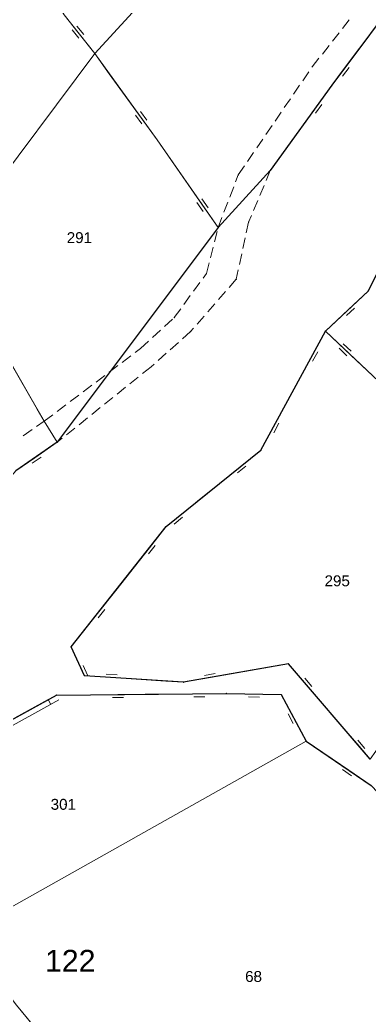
# Model space of a CAD drawing. Header units: millimetres. Extents: x 614452 to 616952, y 4151662 to 4153442.
# Drawn here: x 615285.9 to 615350.2, y 4151829.6 to 4152012.8 of the extents above; entities that cross this region are included whole.
import ezdxf
from ezdxf.xclip import XClip

# ---------------------------------------------------------------- set-up
doc = ezdxf.new("R2010")
doc.units = ezdxf.units.MM
doc.header["$XCLIPFRAME"] = 2
for name, color, linetype, lineweight in [('02_ADA_ALN_YENI', 7, 'Continuous', 30), ('02_ADA_NO_YENI', 18, 'Continuous', 0), ('03_PARSEL_ALN_ESKI', 18, 'Continuous', 0), ('03_PARSEL_ALN_YENI', 171, 'Continuous', 0), ('03_PARSEL_NO_ESKI', 5, 'Continuous', 0), ('03_PARSEL_SNR_YENI', 5, 'Continuous', 0), ('06_DETAY_SNR_PAFTA', 26, 'Continuous', 0), ('07_SNRTIP_GECERLI', 30, 'Continuous', 0), ('07_SNRTIP_SABIT', 18, 'Continuous', 0), ('NOKTA_DETAY_YENI', 171, 'Continuous', 0), ('NOKTA_PARSEL_YENI', 30, 'Continuous', 0)]:
    doc.layers.add(name, color=color, linetype=linetype, lineweight=lineweight)
doc.styles.get("Standard").update_dxf_attribs({"font": 'Arial'})

# ---------------------------------------------------------------- blocks, each defined once
blk = doc.blocks.new('fggg')
at = {"layer": '02_ADA_ALN_YENI', "color": 252}
for points in [[(615281.31, 4152036.04, 0), (615301.49, 4152045.41, 0), (615313.31, 4152049.01, 0), (615324.07, 4152054.26, 0), (615333.07, 4152056.27, 0), (615340.13, 4152060.92, 0), (615353.88, 4152069.22, 0), (615361.53, 4152072.69, 0), (615373.48, 4152069.38, 0), (615383.71, 4152065.41, 0), (615389.53, 4152060.04, 0), (615376.62, 4152042.12, 0), (615364.13, 4152026.85, 0), (615357.43, 4152019.65, 0), (615343.36, 4152000.84, 0), (615332, 4151985.12, 0), (615322.37, 4151974.61, 0), (615292.73, 4151935.07, 0), (615285.12, 4151929.82, 0)], [(615350.38, 4151876.73, 0), (615335.34, 4151894.3, 0), (615316.03, 4151890.89, 0), (615297.75, 4151892.09, 0), (615295.3, 4151897.39, 0), (615312.83, 4151919.57, 0), (615330.26, 4151933.62, 0), (615342.15, 4151955.54, 0), (615350.03, 4151962.91, 0), (615358.75, 4151980.04, 0)], [(615272.68, 4151877.59, 0), (615292.58, 4151888.53, 0), (615323.91, 4151888.83, 0), (615334.02, 4151888.64, 0), (615338.63, 4151880.06, 0), (615350.59, 4151871.9, 0), (615370.48, 4151851.03, 0), (615385.3, 4151831.77, 0), (615386.72, 4151817.06, 0), (615371.35, 4151826.33, 0), (615353.23, 4151817.9, 0), (615345.86, 4151815.09, 0), (615333.66, 4151811.05, 0), (615333.66, 4151811.05, 0), (615323.55, 4151809.14, 0), (615321.41, 4151809.31, 0), (615317.99, 4151808.94, 0), (615314.03, 4151807.62, 0), (615306.95, 4151802.26, 0), (615298.58, 4151794.31, 0), (615268.62, 4151784.87, 0)]]:
    blk.add_polyline3d(points, dxfattribs=at)
at = {"layer": '03_PARSEL_ALN_ESKI', "color": 252}
for p in [(615297.12, 4151972.75), (615344.62, 4151909.57), (615294.16, 4151868.42), (615329.11, 4151836.73)]:
    blk.add_point(p, dxfattribs=at)
at = {"layer": '03_PARSEL_ALN_YENI', "color": 252}
for points in [[(615313.31, 4152049.01, 0), (615324.07, 4152054.26, 0), (615333.07, 4152056.27, 0), (615340.13, 4152060.92, 0), (615344.07, 4152055.03, 0), (615299.64, 4152006.64, 0), (615294.04, 4152013.76, 0), (615289.41, 4152021.6, 0), (615281.31, 4152036.04, 0), (615301.49, 4152045.41, 0), (615313.31, 4152049.01, 0)], [(615299.64, 4152006.64, 0), (615344.07, 4152055.03, 0), (615350.82, 4152045.56, 0), (615361.35, 4152030.6, 0), (615364.13, 4152026.85, 0), (615357.43, 4152019.65, 0), (615343.36, 4152000.84, 0), (615332, 4151985.12, 0), (615322.37, 4151974.61, 0), (615311.14, 4151990.78, 0), (615299.64, 4152006.64, 0)], [(615258.35, 4152024.25, 0), (615274.68, 4152032.39, 0), (615281.31, 4152036.04, 0), (615289.41, 4152021.6, 0), (615294.04, 4152013.76, 0), (615299.64, 4152006.64, 0), (615271.33, 4151968.87, 0), (615258.1, 4151990.59, 0), (615251.3, 4151999.67, 0), (615243.62, 4152011.8, 0), (615258.35, 4152024.25, 0)], [(615271.33, 4151968.87, 0), (615299.64, 4152006.64, 0), (615311.14, 4151990.78, 0), (615322.37, 4151974.61, 0), (615292.73, 4151935.07, 0), (615290.34, 4151938.94, 0), (615281.54, 4151954.18, 0), (615271.33, 4151968.87, 0)], [(615223.89, 4151968.47, 0), (615246.05, 4151982.04, 0), (615258.1, 4151990.59, 0), (615271.33, 4151968.87, 0), (615281.54, 4151954.18, 0), (615290.34, 4151938.94, 0), (615292.73, 4151935.07, 0), (615285.12, 4151929.82, 0), (615264.65, 4151906.15, 0), (615260.62, 4151910.39, 0), (615247.82, 4151929.29, 0), (615239.09, 4151943.93, 0), (615235.25, 4151950.37, 0), (615223.89, 4151968.47, 0)], [(615381.55, 4151917.22, 0), (615351.92, 4151946.31, 0), (615342.15, 4151955.54, 0), (615350.03, 4151962.91, 0), (615358.75, 4151980.04, 0), (615379.67, 4151963.66, 0), (615390.15, 4151955.37, 0), (615405.58, 4151943.4, 0), (615395.38, 4151934.5, 0), (615386.91, 4151923.58, 0), (615381.55, 4151917.22, 0)], [(615351.92, 4151946.31, 0), (615381.55, 4151917.22, 0), (615370.61, 4151904.34, 0), (615360.81, 4151891.48, 0), (615350.38, 4151876.73, 0), (615335.34, 4151894.3, 0), (615316.03, 4151890.89, 0), (615297.75, 4151892.09, 0), (615295.3, 4151897.39, 0), (615312.83, 4151919.57, 0), (615330.26, 4151933.62, 0), (615342.15, 4151955.54, 0), (615351.92, 4151946.31, 0)], [(615272.68, 4151877.59, 0), (615292.58, 4151888.53, 0), (615323.91, 4151888.83, 0), (615334.02, 4151888.64, 0), (615338.63, 4151880.06, 0), (615275.34, 4151844.53, 0), (615260.15, 4151868.41, 0), (615272.68, 4151877.59, 0)], [(615333.66, 4151811.05, 0), (615323.55, 4151809.14, 0), (615321.41, 4151809.31, 0), (615317.99, 4151808.94, 0), (615314.03, 4151807.62, 0), (615306.95, 4151802.26, 0), (615296.37, 4151817.96, 0), (615285.24, 4151831.47, 0), (615275.34, 4151844.53, 0), (615338.63, 4151880.06, 0), (615350.59, 4151871.9, 0), (615370.48, 4151851.03, 0), (615385.3, 4151831.77, 0), (615386.72, 4151817.06, 0), (615371.35, 4151826.33, 0), (615353.23, 4151817.9, 0), (615345.86, 4151815.09, 0), (615333.66, 4151811.05, 0)], [(615298.58, 4151794.31, 0), (615268.62, 4151784.87, 0), (615261.39, 4151779.2, 0), (615261.75, 4151769.87, 0), (615247.87, 4151770.14, 0), (615241.76, 4151779.86, 0), (615245.18, 4151795.31, 0), (615241.26, 4151805.39, 0), (615228.08, 4151813.24, 0), (615237.44, 4151823.5, 0), (615245.61, 4151829.78, 0), (615253.25, 4151833.89, 0), (615275.34, 4151844.53, 0), (615285.24, 4151831.47, 0), (615296.37, 4151817.96, 0), (615306.95, 4151802.26, 0), (615298.58, 4151794.31, 0)]]:
    blk.add_polyline3d(points, close=True, dxfattribs=at)
at = {"layer": '03_PARSEL_SNR_YENI', "color": 252}
for p, q in [((615354.43, 4152015.64, 0.95), (615348.44, 4152007.63, 0.95)), ((615296.55, 4152010.57, 0.95), (615294.04, 4152013.76, 0.95)), ((615296.73, 4152009.44, 0.95), (615295.49, 4152011.01, 0.95)), ((615297.61, 4152010.13, 0.95), (615296.37, 4152011.7, 0.95)), ((615299.64, 4152006.64, 0.95), (615296.55, 4152010.57, 0.95)), ((615348.44, 4152007.63, 0.95), (615345.45, 4152003.63, 0.95)), ((615302.33, 4152002.93, 0.95), (615299.64, 4152006.64, 0.95)), ((615345.45, 4152003.63, 0.95), (615343.36, 4152000.84, 0.95)), ((615346.5, 4152004.09, 0.95), (615345.3, 4152002.49, 0.95)), ((615308.2, 4151994.83, 0.95), (615302.33, 4152002.93, 0.95)), ((615343.36, 4152000.84, 0.95), (615340.43, 4151996.78, 0.95)), ((615340.43, 4151996.78, 0.95), (615334.58, 4151988.68, 0.95)), ((615341.48, 4151997.27, 0.95), (615340.3, 4151995.64, 0.95)), ((615308.33, 4151993.69, 0.95), (615307.16, 4151995.31, 0.95)), ((615309.25, 4151994.35, 0.95), (615308.07, 4151995.97, 0.95)), ((615311.14, 4151990.78, 0.95), (615308.2, 4151994.83, 0.95)), ((615313.81, 4151986.93, 0.95), (615311.14, 4151990.78, 0.95)), ((615319.51, 4151978.72, 0.95), (615313.81, 4151986.93, 0.95)), ((615334.58, 4151988.68, 0.95), (615332, 4151985.12, 0.95)), ((615320.55, 4151978.22, 0.95), (615319.41, 4151979.86, 0.95)), ((615319.62, 4151977.58, 0.95), (615318.48, 4151979.22, 0.95)), ((615322.37, 4151974.61, 0.95), (615319.51, 4151978.72, 0.95)), ((615351.94, 4151966.68, 0.95), (615350.03, 4151962.91, 0.95)), ((615350.03, 4151962.91, 0.95), (615346.38, 4151959.5, 0.95)), ((615346.38, 4151959.5, 0.95), (615342.15, 4151955.54, 0.95)), ((615347.49, 4151959.77, 0.95), (615346.03, 4151958.4, 0.95)), ((615342.15, 4151955.54, 0.95), (615339.76, 4151951.14, 0.95)), ((615342.15, 4151955.54, 0.95), (615345.78, 4151952.1, 0.95)), ((615344.67, 4151952.38, 0.95), (615346.12, 4151951.01, 0.95)), ((615345.44, 4151953.2, 0.95), (615346.89, 4151951.83, 0.95)), ((615345.78, 4151952.1, 0.95), (615351.92, 4151946.31, 0.95)), ((615339.76, 4151951.14, 0.95), (615334.99, 4151942.35, 0.95)), ((615340.73, 4151951.75, 0.95), (615339.78, 4151950, 0.95)), ((615284.04, 4151949.85, 0.95), (615289.04, 4151941.19, 0.95)), ((615289.04, 4151941.19, 0.95), (615290.34, 4151938.94, 0.95)), ((615334.99, 4151942.35, 0.95), (615332.61, 4151937.96, 0.95)), ((615332.61, 4151937.96, 0.95), (615330.26, 4151933.62, 0.95)), ((615333.58, 4151938.57, 0.95), (615332.63, 4151936.81, 0.95)), ((615292.73, 4151935.07, 0.95), (615288.61, 4151932.23, 0.95)), ((615288.61, 4151932.23, 0.95), (615285.12, 4151929.82, 0.95)), ((615289.75, 4151932.33, 0.95), (615288.11, 4151931.2, 0.95)), ((615330.26, 4151933.62, 0.95), (615326.36, 4151930.48, 0.95)), ((615326.36, 4151930.48, 0.95), (615318.58, 4151924.21, 0.95)), ((615327.5, 4151930.67, 0.95), (615325.94, 4151929.42, 0.95)), ((615318.58, 4151924.21, 0.95), (615314.69, 4151921.07, 0.95)), ((615314.69, 4151921.07, 0.95), (615312.83, 4151919.57, 0.95)), ((615315.82, 4151921.26, 0.95), (615314.26, 4151920, 0.95)), ((615312.83, 4151919.57, 0.95), (615309.73, 4151915.65, 0.95)), ((615309.73, 4151915.65, 0.95), (615303.53, 4151907.8, 0.95)), ((615310.79, 4151916.08, 0.95), (615309.55, 4151914.51, 0.95)), ((615303.53, 4151907.8, 0.95), (615300.43, 4151903.88, 0.95)), ((615300.43, 4151903.88, 0.95), (615295.3, 4151897.39, 0.95)), ((615301.49, 4151904.31, 0.95), (615300.25, 4151902.75, 0.95)), ((615295.3, 4151897.39, 0.95), (615297.4, 4151892.85, 0.95)), ((615297.49, 4151893.99, 0.95), (615298.33, 4151892.18, 0.95)), ((615320.95, 4151891.76, 0.95), (615330.8, 4151893.5, 0.95)), ((615330.8, 4151893.5, 0.95), (615335.34, 4151894.3, 0.95)), ((615335.34, 4151894.3, 0.95), (615338.6, 4151890.5, 0.95)), ((615297.4, 4151892.85, 0.95), (615297.75, 4151892.09, 0.95)), ((615297.75, 4151892.09, 0.95), (615302.74, 4151891.76, 0.95)), ((615301.78, 4151892.39, 0.95), (615303.78, 4151892.26, 0.95)), ((615302.74, 4151891.76, 0.95), (615312.72, 4151891.11, 0.95)), ((615316.03, 4151890.89, 0.95), (615320.95, 4151891.76, 0.95)), ((615319.87, 4151892.14, 0.95), (615321.84, 4151892.49, 0.95)), ((615338.37, 4151891.62, 0.95), (615339.67, 4151890.11, 0.95)), ((615312.72, 4151891.11, 0.95), (615316.03, 4151890.89, 0.95)), ((615338.6, 4151890.5, 0.95), (615345.1, 4151882.9, 0.95)), ((615291.08, 4151887.71, 0.95), (615292.58, 4151888.53, 0.95)), ((615293.91, 4151888.54, 0.95), (615292.58, 4151888.53, 0.95)), ((615303.91, 4151888.64, 0.95), (615293.91, 4151888.54, 0.95)), ((615304.92, 4151888.09, 0.95), (615302.92, 4151888.07, 0.95)), ((615308.91, 4151888.69, 0.95), (615303.91, 4151888.64, 0.95)), ((615318.91, 4151888.78, 0.95), (615308.91, 4151888.69, 0.95)), ((615319.91, 4151888.23, 0.95), (615317.91, 4151888.21, 0.95)), ((615323.91, 4151888.83, 0.95), (615318.91, 4151888.78, 0.95)), ((615329.02, 4151888.73, 0.95), (615323.91, 4151888.83, 0.95)), ((615330.01, 4151888.15, 0.95), (615328.01, 4151888.19, 0.95)), ((615334.02, 4151888.64, 0.95), (615329.02, 4151888.73, 0.95)), ((615336.26, 4151884.47, 0.95), (615334.02, 4151888.64, 0.95)), ((615273.16, 4151876.71, 0.95), (615293.06, 4151887.65, 0.95)), ((615284.95, 4151884.33, 0.95), (615291.08, 4151887.71, 0.95)), ((615291.08, 4151887.71, 0.95), (615291.56, 4151886.83, 0.95)), ((615336.24, 4151883.32, 0.95), (615335.3, 4151885.08, 0.95)), ((615338.63, 4151880.06, 0.95), (615336.26, 4151884.47, 0.95)), ((615345.1, 4151882.9, 0.95), (615348.35, 4151879.1, 0.95)), ((615346.46, 4151874.72, 0.95), (615338.63, 4151880.06, 0.95)), ((615348.13, 4151880.23, 0.95), (615349.43, 4151878.71, 0.95)), ((615348.35, 4151879.1, 0.95), (615350.38, 4151876.73, 0.95)), ((615346.97, 4151873.69, 0.95), (615345.31, 4151874.82, 0.95)), ((615350.59, 4151871.9, 0.95), (615346.46, 4151874.72, 0.95)), ((615285.24, 4151831.47, 0.95), (615288.42, 4151827.61, 0.95))]:
    blk.add_line(p, q, dxfattribs=at)
for p in [(615299.64, 4152006.64, 609.66), (615299.64, 4152006.64, 609.66), (615343.36, 4152000.84, 609.81), (615343.36, 4152000.84, 609.81), (615311.14, 4151990.78, 609.08), (615311.14, 4151990.78, 609.08), (615332, 4151985.12, 609.51), (615322.37, 4151974.61, 609.13), (615350.03, 4151962.91, 610.41), (615350.03, 4151962.91, 610.41), (615342.15, 4151955.54, 609.74), (615342.15, 4151955.54, 609.74), (615342.15, 4151955.54, 609.74), (615290.34, 4151938.94, 608.84), (615292.73, 4151935.07, 609.27), (615330.26, 4151933.62, 603.18), (615330.26, 4151933.62, 603.18), (615312.83, 4151919.57, 609.73), (615312.83, 4151919.57, 609.73), (615295.3, 4151897.39, 612.09), (615295.3, 4151897.39, 612.09), (615335.34, 4151894.3, 615.75), (615335.34, 4151894.3, 615.75), (615297.75, 4151892.09, 614.01), (615297.75, 4151892.09, 612.09), (615316.03, 4151890.89, 614.01), (615316.03, 4151890.89, 614.01), (615292.58, 4151888.53, 612.81), (615292.58, 4151888.53, 612.81), (615323.91, 4151888.83, 614.79), (615323.91, 4151888.83, 614.79), (615334.02, 4151888.64, 615.8), (615334.02, 4151888.64, 615.8), (615338.63, 4151880.06, 616.74), (615338.63, 4151880.06, 616.74)]:
    blk.add_point(p, dxfattribs=at)
at = {"layer": '06_DETAY_SNR_PAFTA', "color": 252}
for p, q in [((615345.32, 4152011.26, 0.95), (615346.56, 4152012.82, 0.95)), ((615343.46, 4152008.9, 0.95), (615344.7, 4152010.47, 0.95)), ((615341.6, 4152006.55, 0.95), (615342.84, 4152008.12, 0.95)), ((615339.73, 4152004.2, 0.95), (615340.97, 4152005.77, 0.95)), ((615339.66, 4152004.1, 0.95), (615339.73, 4152004.2, 0.95)), ((615337.97, 4152001.63, 0.95), (615339.1, 4152003.28, 0.95)), ((615336.27, 4151999.15, 0.95), (615337.4, 4152000.8, 0.95)), ((615334.58, 4151996.68, 0.95), (615335.71, 4151998.33, 0.95)), ((615332.88, 4151994.2, 0.95), (615334.01, 4151995.85, 0.95)), ((615331.19, 4151991.73, 0.95), (615332.32, 4151993.38, 0.95)), ((615329.49, 4151989.25, 0.95), (615330.62, 4151990.9, 0.95)), ((615327.8, 4151986.78, 0.95), (615328.93, 4151988.43, 0.95)), ((615326.1, 4151984.3, 0.95), (615327.23, 4151985.95, 0.95)), ((615332, 4151985.12, 0.95), (615331.22, 4151983.27, 0.95)), ((615325.61, 4151983.01, 0.95), (615326.1, 4151984.3, 0.95)), ((615324.53, 4151980.21, 0.95), (615325.25, 4151982.08, 0.95)), ((615330.84, 4151982.35, 0.95), (615330.06, 4151980.51, 0.95)), ((615329.67, 4151979.59, 0.95), (615328.9, 4151977.74, 0.95)), ((615323.45, 4151977.41, 0.95), (615324.17, 4151979.28, 0.95)), ((615322.37, 4151974.61, 0.95), (615323.09, 4151976.48, 0.95)), ((615328.51, 4151976.82, 0.95), (615328, 4151975.61, 0.95)), ((615328, 4151975.61, 0.95), (615327.58, 4151973.66, 0.95)), ((615321.7, 4151971.96, 0.95), (615322.19, 4151973.9, 0.95)), ((615327.37, 4151972.68, 0.95), (615326.94, 4151970.72, 0.95)), ((615320.97, 4151969.05, 0.95), (615321.46, 4151970.99, 0.95)), ((615326.73, 4151969.75, 0.95), (615326.31, 4151967.79, 0.95)), ((615320.24, 4151966.14, 0.95), (615320.73, 4151968.08, 0.95)), ((615326.1, 4151966.81, 0.95), (615325.73, 4151965.1, 0.95)), ((615319.62, 4151965.3, 0.95), (615320.24, 4151966.14, 0.95)), ((615325.73, 4151965.1, 0.95), (615324.42, 4151963.59, 0.95)), ((615317.85, 4151962.88, 0.95), (615319.03, 4151964.49, 0.95)), ((615316.08, 4151960.46, 0.95), (615317.26, 4151962.07, 0.95)), ((615323.76, 4151962.84, 0.95), (615322.45, 4151961.33, 0.95)), ((615314.31, 4151958.03, 0.95), (615315.49, 4151959.65, 0.95)), ((615321.79, 4151960.58, 0.95), (615320.47, 4151959.07, 0.95)), ((615312.49, 4151956.37, 0.95), (615313.97, 4151957.72, 0.95)), ((615319.82, 4151958.32, 0.95), (615318.5, 4151956.81, 0.95)), ((615317.85, 4151956.06, 0.95), (615317.31, 4151955.44, 0.95)), ((615310.28, 4151954.35, 0.95), (615311.75, 4151955.7, 0.95)), ((615317.31, 4151955.44, 0.95), (615315.82, 4151954.12, 0.95)), ((615307.1, 4151951.6, 0.95), (615308.06, 4151952.32, 0.95)), ((615308.06, 4151952.32, 0.95), (615309.54, 4151953.67, 0.95)), ((615315.07, 4151953.45, 0.95), (615313.57, 4151952.12, 0.95)), ((615304.71, 4151949.79, 0.95), (615306.3, 4151950.99, 0.95)), ((615312.83, 4151951.46, 0.95), (615311.33, 4151950.13, 0.95)), ((615302.31, 4151947.98, 0.95), (615303.91, 4151949.19, 0.95)), ((615310.02, 4151948.96, 0.95), (615308.46, 4151947.71, 0.95)), ((615310.58, 4151949.47, 0.95), (615310.02, 4151948.96, 0.95)), ((615299.92, 4151946.17, 0.95), (615301.51, 4151947.38, 0.95)), ((615307.68, 4151947.08, 0.95), (615306.12, 4151945.83, 0.95)), ((615297.52, 4151944.37, 0.95), (615299.12, 4151945.57, 0.95)), ((615305.34, 4151945.2, 0.95), (615303.78, 4151943.95, 0.95)), ((615295.13, 4151942.56, 0.95), (615296.73, 4151943.76, 0.95)), ((615303, 4151943.32, 0.95), (615301.44, 4151942.07, 0.95)), ((615292.74, 4151940.75, 0.95), (615294.33, 4151941.96, 0.95)), ((615300.66, 4151941.45, 0.95), (615299.1, 4151940.19, 0.95)), ((615290.34, 4151938.94, 0.95), (615291.94, 4151940.15, 0.95)), ((615298.33, 4151939.57, 0.95), (615296.77, 4151938.31, 0.95)), ((615286.45, 4151936.29, 0.95), (615288.1, 4151937.41, 0.95)), ((615288.92, 4151937.98, 0.95), (615290.34, 4151938.94, 0.95)), ((615295.99, 4151937.69, 0.95), (615294.43, 4151936.43, 0.95)), ((615293.65, 4151935.81, 0.95), (615292.73, 4151935.07, 0.95))]:
    blk.add_line(p, q, dxfattribs=at)
for p in [(615339.73, 4152004.2, 609.52), (615339.73, 4152004.2, 609.52), (615332, 4151985.12, 609.51), (615326.1, 4151984.3, 609.26), (615326.1, 4151984.3, 609.26), (615322.37, 4151974.61, 609.13), (615322.37, 4151974.61, 609.13), (615328, 4151975.61, 609.58), (615328, 4151975.61, 609.58), (615320.24, 4151966.14, 609.17), (615320.24, 4151966.14, 609.17), (615325.73, 4151965.1, 610.6), (615325.73, 4151965.1, 610.6), (615314.31, 4151958.03, 609.03), (615314.31, 4151958.03, 609.03), (615317.31, 4151955.44, 609.28), (615317.31, 4151955.44, 609.28), (615308.06, 4151952.32, 609.1), (615308.06, 4151952.32, 609.1), (615310.02, 4151948.96, 609.35), (615310.02, 4151948.96, 609.35), (615290.34, 4151938.94, 608.84), (615290.34, 4151938.94, 608.84), (615292.73, 4151935.07, 609.27)]:
    blk.add_point(p, dxfattribs=at)
at = {"layer": '07_SNRTIP_GECERLI', "color": 252}
for points in [[(615299.64, 4152006.64, 609.66), (615344.07, 4152055.03, 611.12)], [(615271.33, 4151968.87, 609.8), (615299.64, 4152006.64, 609.66)], [(615322.37, 4151974.61, 609.13), (615332, 4151985.12, 609.51)], [(615292.73, 4151935.07, 609.27), (615322.37, 4151974.61, 609.13)], [(615290.34, 4151938.94, 608.84), (615292.73, 4151935.07, 0)], [(615275.34, 4151844.53, 614.39), (615338.63, 4151880.06, 616.74)]]:
    blk.add_polyline3d(points, dxfattribs=at)
at = {"layer": '07_SNRTIP_SABIT', "color": 252}
for points in [[(615332, 4151985.12, 609.51), (615343.36, 4152000.84, 609.81), (615357.43, 4152019.65, 609.68), (615364.13, 4152026.85, 609.65)], [(615294.04, 4152013.76, 610.45), (615299.64, 4152006.64, 609.66), (615311.14, 4151990.78, 609.08), (615322.37, 4151974.61, 609.13)], [(615342.15, 4151955.54, 609.74), (615350.03, 4151962.91, 610.41), (615358.75, 4151980.04, 610.12)], [(615271.33, 4151968.87, 609.8), (615281.54, 4151954.18, 608.91), (615290.34, 4151938.94, 608.84)], [(615342.15, 4151955.54, 609.74), (615330.26, 4151933.62, 603.18), (615312.83, 4151919.57, 609.73), (615295.3, 4151897.39, 612.09)], [(615342.15, 4151955.54, 609.74), (615351.92, 4151946.31, 610.86), (615381.55, 4151917.22, 616.34)], [(615264.65, 4151906.15, 608.35), (615285.12, 4151929.82, 608.73), (615292.73, 4151935.07, 609.27)], [(615295.3, 4151897.39, 612.09), (615297.75, 4151892.09, 0), (615316.03, 4151890.89, 614.01), (615335.34, 4151894.3, 615.75), (615350.38, 4151876.73, 618.29)], [(615260.15, 4151868.41, 611.67), (615272.68, 4151877.59, 612.08), (615292.58, 4151888.53, 612.81)], [(615292.58, 4151888.53, 612.81), (615323.91, 4151888.83, 614.79), (615334.02, 4151888.64, 615.8), (615338.63, 4151880.06, 616.74)], [(615338.63, 4151880.06, 616.74), (615350.59, 4151871.9, 618.62), (615370.48, 4151851.03, 623.78), (615385.3, 4151831.77, 627.03), (615386.72, 4151817.06, 628.34)], [(615275.34, 4151844.53, 614.39), (615285.24, 4151831.47, 617.31), (615296.37, 4151817.96, 620.57), (615306.95, 4151802.26, 624.9)]]:
    blk.add_polyline3d(points, dxfattribs=at)
at = {"layer": 'NOKTA_DETAY_YENI', "color": 252}
for p in [(615339.73, 4152004.2, 609.52), (615326.1, 4151984.3, 609.26), (615328, 4151975.61, 609.58), (615320.24, 4151966.14, 609.17), (615325.73, 4151965.1, 610.6), (615314.31, 4151958.03, 609.03), (615317.31, 4151955.44, 609.28), (615308.06, 4151952.32, 609.1), (615310.02, 4151948.96, 609.35)]:
    blk.add_point(p, dxfattribs=at)
at = {"layer": 'NOKTA_PARSEL_YENI', "color": 252}
for p in [(615299.64, 4152006.64, 609.66), (615343.36, 4152000.84, 609.81), (615311.14, 4151990.78, 609.08), (615332, 4151985.12, 609.51), (615322.37, 4151974.61, 609.13), (615350.03, 4151962.91, 610.41), (615342.15, 4151955.54, 609.74), (615290.34, 4151938.94, 608.84), (615292.73, 4151935.07, 609.27), (615330.26, 4151933.62, 603.18), (615312.83, 4151919.57, 609.73), (615295.3, 4151897.39, 612.09), (615335.34, 4151894.3, 615.75), (615297.75, 4151892.09), (615316.03, 4151890.89, 614.01), (615292.58, 4151888.53, 612.81), (615323.91, 4151888.83, 614.79), (615334.02, 4151888.64, 615.8), (615338.63, 4151880.06, 616.74)]:
    blk.add_point(p, dxfattribs=at)
at = {"layer": '02_ADA_NO_YENI', "color": 252}
blk.add_text('122', height=4, dxfattribs=at).set_placement((615290.47, 4151837.63))
at = {"layer": '03_PARSEL_NO_ESKI', "color": 252}
for s, p in [('291', (615294.49, 4151971.75)), ('295', (615342, 4151908.57)), ('301', (615291.53, 4151867.42)), ('68', (615327.36, 4151835.73))]:
    blk.add_text(s, height=2, dxfattribs=at).set_placement(p)

msp = doc.modelspace()

# ---------------------------------------------------------------- block references
ref = msp.add_blockref('fggg', (0, 0))
XClip(ref).set_block_clipping_path([(615240.7433106549, 4153442.5), (615240.7433106545, 4152542.5), (614452.5, 4152542.5), (614452.5, 4151662.5), (616764.340303037, 4151662.5), (616764.340303037, 4152542.5), (616327.5, 4152542.5), (616327.5, 4153442.5)])

doc.saveas('drawing.dxf')
